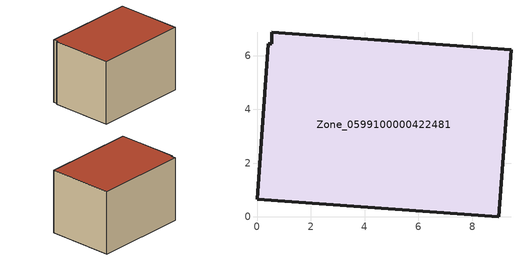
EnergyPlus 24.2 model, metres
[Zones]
Zone_0599100000422481
 floor ground (C_G): 0,0.66 0.42,6.44 0.54,6.43 0.56,6.87 9.44,6.22 8.98,0 z0
 wall outside (C_F): 0,0.66 8.98,0 9.44,6.22 0.56,6.87 0.54,6.43 0.42,6.44 0,0.66 z0:6.09
 roof outside (C_R): 0.42,6.44 0,0.66 8.98,0 9.44,6.22 0.56,6.87 0.54,6.43 z6.09
[BUILDING]
Pand.0599100000422481: North Axis=0; Terrain=City; Loads Convergence Tolerance Value=0.04; Temperature Convergence Tolerance Value=0.4; Solar Distribution=FullExterior; Maximum Number of Warmup Days=25; Minimum Number of Warmup Days=1
[Site:Location]
Rotterdam.The.Hague.AP_ZH_NLD Design_Conditions: Latitude=51.96; Longitude=4.45; Time Zone=1; Elevation=-4.5
[SITE:GROUNDTEMPERATURE:BUILDINGSURFACE]
18, 18, 18, 18, 18, 18, 18, 18, 18, 18, 18, 18
[MATERIAL] Thermal Absorptance=0.9; Solar Absorptance=0.7; Visible Absorptance=0.7
Name | Roughness | Thickness | Conductivity | Density | Specific Heat
G.TI.2006-2014 | MediumSmooth | 0.15 | 0.06 | 540 | 1210
F.TI.2006-2014 | Rough | 0.3 | 0.12 | 1920 | 840
R.TI.2006-2014 | MediumRough | 0.2 | 0.08 | 1500 | 1000
[CONSTRUCTION]
C_G: G.TI.2006-2014
C_F: F.TI.2006-2014
C_R: R.TI.2006-2014
[ZONE]
Zone_0599100000422481: Type=1; Multiplier=1; Ceiling Height=Autocalculate; Volume=Autocalculate; Floor Area=autocalculate; Part of Total Floor Area=Yes
[ZONEINFILTRATION:DESIGNFLOWRATE]
Infil_Zone_0599100000422481: Zone or ZoneList or Space or SpaceList=Zone_0599100000422481; Schedule=AlwaysOn; Design Flow Rate Calculation Method=Flow/Area; Flow Rate per Floor Area=0.0015; Constant Term Coefficient=1; Temperature Term Coefficient=0; Velocity Term Coefficient=0; Velocity Squared Term Coefficient=0
[HVACTEMPLATE:ZONE:IDEALLOADSAIRSYSTEM]
Zone_0599100000422481: Maximum Heating Supply Air Temperature=50; Minimum Cooling Supply Air Temperature=13; Maximum Heating Supply Air Humidity Ratio=0.0156; Minimum Cooling Supply Air Humidity Ratio=0.0077; Heating Limit=NoLimit; Cooling Limit=NoLimit; Dehumidification Control Type=ConstantSensibleHeatRatio; Cooling Sensible Heat Ratio=0.7; Dehumidification Setpoint=60; Humidification Control Type=None; Humidification Setpoint=30; Outdoor Air Method=None; Outdoor Air Flow Rate per Person=0.00944; Outdoor Air Flow Rate per Zone Floor Area=0; Outdoor Air Flow Rate per Zone=0; Demand Controlled Ventilation Type=None; Outdoor Air Economizer Type=NoEconomizer; Heat Recovery Type=None; Sensible Heat Recovery Effectiveness=0.7; Latent Heat Recovery Effectiveness=0.65
[ZONECONTROL:THERMOSTAT]
ThermostatControl_Zone_0599100000422481: Zone or ZoneList=Zone_0599100000422481; Control Type Schedule=DualSetpointControlType; Control 1=Thermostat_Zone_0599100000422481; Temperature Difference Between Cutout And Setpoint=0
[THERMOSTATSETPOINT:DUALSETPOINT]
Thermostat_Zone_0599100000422481: Heating Setpoint Temperature Schedule=HeatingSetpoint_Zone_0599100000422481; Cooling Setpoint Temperature Schedule=CoolingSetpoint_Zone_0599100000422481
[SCHEDULE:COMPACT]
HeatingSetpoint_Zone_0599100000422481: Through: 12/31, For: AllDays, Until: 24:00, 21
CoolingSetpoint_Zone_0599100000422481: Through: 12/31, For: AllDays, Until: 24:00, 24
DualSetpointControlType: Through: 12/31, For: AllDays, Until: 24:00, 4
AlwaysOn: Through: 12/31, For: AllDays, Until: 24:00, 1
